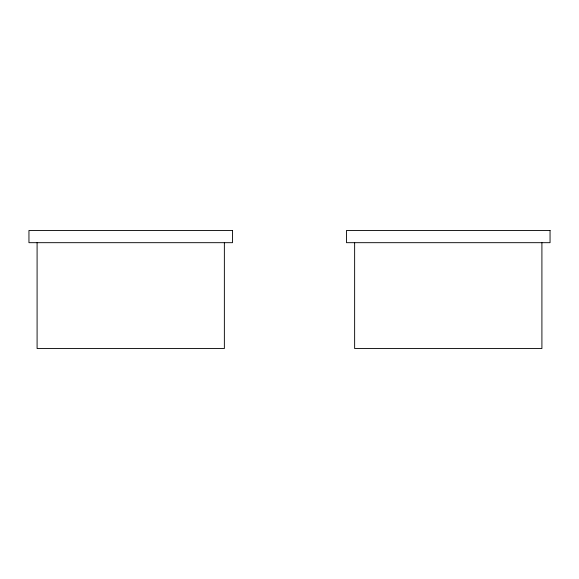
<?xml version="1.0" encoding="UTF-8"?>
<svg xmlns="http://www.w3.org/2000/svg" width="579" height="579" viewBox="0 0 579 579"><rect width="100%" height="100%" fill="white"/><g stroke="black" fill="none" stroke-linecap="round" stroke-linejoin="round"><path stroke-width="0.87" d="M541.908 242.681L541.908 348.529L354.637 348.529L354.637 242.681M224.363 242.681L224.363 348.529L37.092 348.529L37.092 242.681M232.505 230.471L28.95 230.471L28.95 242.681L232.505 242.681L232.505 230.471M550.05 230.471L346.495 230.471L346.495 242.681L550.05 242.681L550.05 230.471"/></g></svg>
